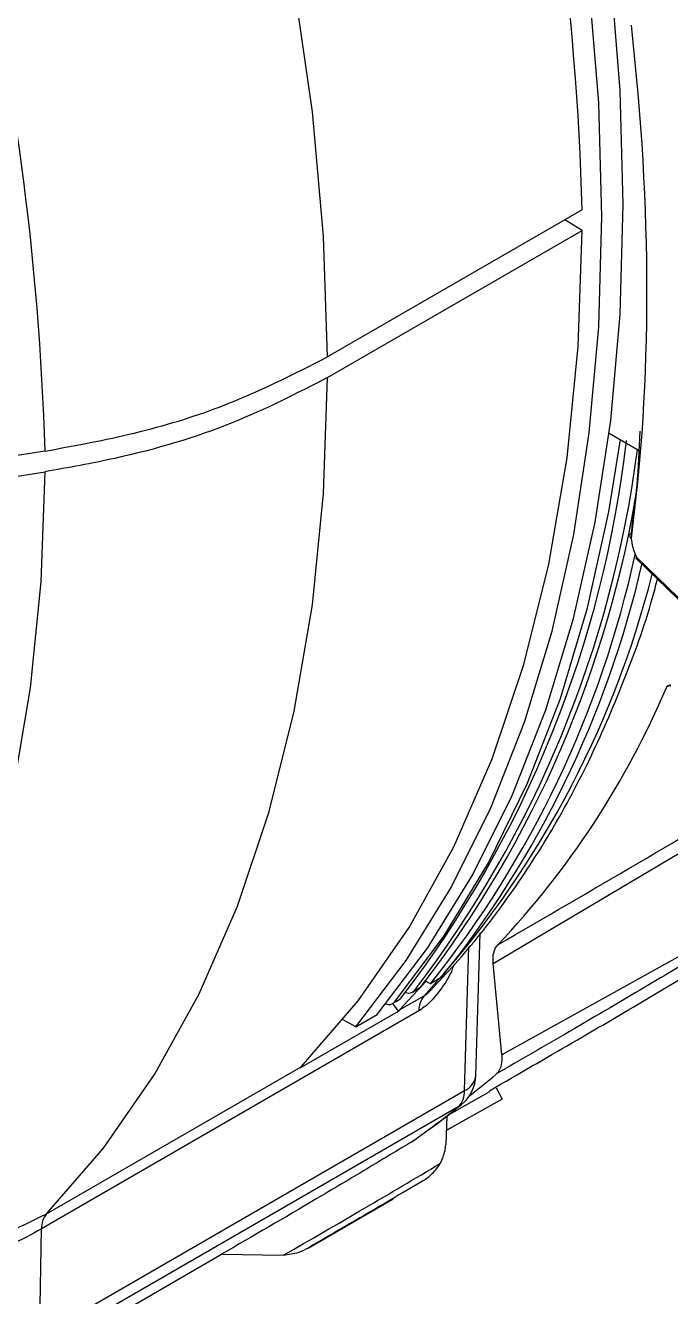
# Model space of a CAD drawing. Extents: x 11 to 120, y 2 to 94.
# Drawn here: x 89.489 to 90.513, y 71.172 to 73.188 of the extents above; entities that cross this region are included whole.
import ezdxf

# ---------------------------------------------------------------- set-up
doc = ezdxf.new("R2010")
doc.units = 0
doc.header["$MEASUREMENT"] = 0
doc.layers.add('OBJECT', color=7, linetype='CONTINUOUS')

msp = doc.modelspace()

# ---------------------------------------------------------------- linework, layer by layer
at = {"layer": 'OBJECT'}
for p, q in [((90.3727, 72.8954), (89.9687, 72.6622)), ((89.9687, 72.6295), (90.3727, 72.8628)), ((90.3727, 72.8628), (90.3451, 72.8795)), ((90.4153, 72.5415), (90.4629, 72.514)), ((89.5204, 72.5128), (89.4765, 72.506)), ((89.4765, 72.4733), (89.5204, 72.4801)), ((90.458, 72.3423), (90.6626, 72.1444)), ((90.6515, 72.1581), (90.4587, 72.3445)), ((90.5125, 72.1422), (90.5067, 72.1388)), ((90.2313, 71.7002), (90.8426, 72.063)), ((90.8653, 71.8999), (90.2449, 71.5555)), ((90.2037, 71.5227), (90.2105, 71.749)), ((90.186, 71.4985), (90.1925, 71.7265)), ((90.2449, 71.5555), (90.2313, 71.7002)), ((90.1488, 71.6778), (90.1318, 71.668)), ((90.0828, 71.6265), (90.1248, 71.672)), ((90.1036, 71.6548), (90.1141, 71.6609)), ((90.1064, 71.6572), (90.1169, 71.6632)), ((90.1243, 71.6723), (90.1318, 71.668)), ((90.0718, 71.6365), (90.0824, 71.6425)), ((90.0811, 71.6247), (90.0722, 71.6367)), ((90.0746, 71.6388), (90.0852, 71.6449)), ((90.0828, 71.6265), (90.1216, 71.6489)), ((90.1134, 71.625), (89.5147, 71.2794)), ((89.9252, 71.5345), (90.0812, 71.6246)), ((90.0132, 71.5995), (90.0471, 71.6191)), ((90.0828, 71.6265), (90.0811, 71.6247)), ((90.0811, 71.6247), (90.0812, 71.6246)), ((90.0132, 71.5995), (89.9934, 71.6109)), ((89.5229, 71.3033), (89.9269, 71.5365)), ((89.5121, 71.1095), (90.186, 71.4985)), ((90.1577, 71.4587), (90.2263, 71.4972)), ((90.2256, 71.4983), (90.244, 71.5091)), ((90.2362, 71.5027), (90.2454, 71.4849)), ((90.1759, 71.4729), (89.502, 71.0839)), ((90.2454, 71.4849), (90.1569, 71.4353)), ((90.1812, 71.4766), (90.1759, 71.4729)), ((90.1577, 71.458), (90.1561, 71.4127)), ((90.1569, 71.4351), (90.1651, 71.4399)), ((89.9377, 71.2489), (90.0726, 71.3267)), ((89.5121, 71.1095), (89.5147, 71.2794)), ((89.3477, 70.9776), (89.8006, 71.239)), ((89.8004, 71.2389), (89.8983, 71.2373))]:
    msp.add_line(p, q, dxfattribs=at)
at = {"layer": 'OBJECT', "flags": 128}
for points in [[(90.0471, 71.6191), (90.1272, 71.7244), (90.1987, 71.8404), (90.2613, 71.9665), (90.3147, 72.1023), (90.3587, 72.2471), (90.3931, 72.4003), (90.4178, 72.5614), (90.4326, 72.7296), (90.4376, 72.9042), (90.4326, 73.0846), (90.4178, 73.27), (90.3931, 73.4595), (90.3587, 73.6525), (90.3147, 73.8481), (90.2613, 74.0455), (90.1987, 74.2439), (90.1272, 74.4424), (90.0471, 74.6403)], [(90.0132, 71.5995), (90.0933, 71.7048), (90.1648, 71.8208), (90.2274, 71.9469), (90.2808, 72.0827), (90.3247, 72.2275), (90.3592, 72.3807), (90.3838, 72.5418), (90.3987, 72.71), (90.4036, 72.8847), (90.3987, 73.065), (90.3838, 73.2504), (90.3592, 73.4399), (90.3247, 73.6329), (90.2808, 73.8285), (90.2274, 74.0259), (90.1648, 74.2243), (90.0933, 74.4228), (90.0132, 74.6207)], [(89.9687, 72.6622), (89.9622, 72.8538), (89.9445, 73.0508), (89.9158, 73.2524), (89.8762, 73.4575), (89.8259, 73.6653), (89.7651, 73.8748), (89.6941, 74.0849), (89.6133, 74.2947), (89.5229, 74.5032)], [(89.9269, 71.5365), (90.0172, 71.6407), (90.0981, 71.7571), (90.1691, 71.8853), (90.2299, 72.0245), (90.2802, 72.1742), (90.3198, 72.3337), (90.3485, 72.5021), (90.3662, 72.6787), (90.3727, 72.8628)], [(89.5229, 71.3033), (89.6133, 71.4075), (89.6941, 71.5239), (89.7651, 71.6521), (89.8259, 71.7913), (89.8762, 71.941), (89.9158, 72.1004), (89.9445, 72.2689), (89.9622, 72.4455), (89.9687, 72.6295)], [(90.0746, 71.6388), (90.1535, 71.7441), (90.2238, 71.8597), (90.2854, 71.9853), (90.3379, 72.1204), (90.3812, 72.2643), (90.415, 72.4165), (90.4335, 72.531)], [(89.1007, 71.216), (89.1858, 71.316), (89.2619, 71.4275), (89.3287, 71.5499), (89.3859, 71.6828), (89.4333, 71.8254), (89.4706, 71.9772), (89.4976, 72.1374), (89.5142, 72.3053), (89.5204, 72.4801)], [(90.1169, 71.6632), (90.1153, 71.6617), (90.1141, 71.6609)], [(90.0852, 71.6449), (90.0836, 71.6434), (90.0824, 71.6425)]]:
    msp.add_lwpolyline(points, dxfattribs=at)
at = {"layer": 'OBJECT'}
for centre, radius, start, end in [((85.8092, 72.7649), 4.5653, 1.6388, 25.585), ((85.1186, 72.381), 4.4038, 1.7148, 25.2792), ((88.6618, 72.7354), 1.793, 322.5433, 353.417), ((88.6925, 72.7425), 1.7823, 322.4893, 352.6837), ((88.7252, 72.7365), 1.7574, 322.3607, 350.9366), ((90.458, 72.3782), 0.01, 172.4421, 180), ((90.4533, 72.3786), 0.00531, 120.2929, 170.4248), ((90.4539, 72.3792), 0.00587, 176.3134, 234.7478), ((90.458, 72.3782), 0.01, 180, 182.4655), ((90.4523, 72.3784), 0.00438, 187.4752, 245.8008), ((88.8499, 72.6973), 1.644, 321.2361, 347.7716), ((88.8754, 72.7019), 1.6341, 321.1916, 346.9626), ((88.9795, 72.6995), 1.5519, 317.3885, 345.752), ((89.2237, 72.6868), 1.3952, 316.6904, 336.8701), ((90.0976, 71.6651), 0.0118, 246.186, 317.8121), ((90.0659, 71.6468), 0.0118, 246.186, 317.8121), ((90.148, 71.6264), 0.0346, 139.6119, 182.4222), ((90.1421, 71.5247), 0.062, 309.1038, 358.3207), ((90.1735, 71.5267), 0.0308, 293.767, 352.4936), ((89.4608, 72.4336), 1.1947, 307.8385, 310.4418), ((90.1532, 71.4966), 0.0328, 313.6403, 3.298), ((89.4271, 72.3938), 1.1869, 304.5378, 309.112), ((89.5493, 71.2808), 0.0346, 139.6119, 182.4222)]:
    msp.add_arc(centre, radius, start, end, dxfattribs=at)
for centre, major_axis, ratio, start_param, end_param in [((88.2166, 74.2191), (-1.5577, 2.9995), 0.54529, 3.803221, 4.099553), ((90.4839, 72.3551), (-0.0231, 0.0444), 0.54529, 0.863818, 1.525649), ((90.1313, 71.5838), (0.0494, -0.0416), 0.566339, 3.102044, 3.171042), ((89.9497, 71.479), (-0.0134, 0.0629), 0.501611, 0.32389, 0.392888)]:
    msp.add_ellipse(centre, major_axis=major_axis, ratio=ratio, start_param=start_param, end_param=end_param, dxfattribs=at)
for points, knots in [([(89.5204, 72.5128), (89.5682, 72.5216), (89.665, 72.5393), (89.8203, 72.5868), (89.9138, 72.6343), (89.9687, 72.6622)], [0, 0, 0, 0, 0.287513, 0.581795, 1, 1, 1, 1]), ([(89.9687, 72.6295), (89.9198, 72.6044), (89.8184, 72.5523), (89.6617, 72.5052), (89.5576, 72.4867), (89.5204, 72.4801)], [0, 0, 0, 0, 0.375049, 0.776984, 1, 1, 1, 1]), ([(90.4506, 72.3832), (90.4513, 72.3882), (90.4545, 72.4131), (90.4611, 72.4653), (90.4634, 72.5154), (90.4647, 72.5443)], [0, 0, 0, 0, 0.09544, 0.477224, 1, 1, 1, 1]), ([(90.4587, 72.3445), (90.4587, 72.3445), (90.4585, 72.3442), (90.458, 72.3434), (90.4577, 72.3426), (90.458, 72.3424), (90.4581, 72.3424)], [0, 0, 0, 0, 0.024816, 0.292586, 0.805176, 1, 1, 1, 1]), ([(90.1324, 71.6581), (90.1453, 71.6716), (90.1864, 71.7151), (90.2504, 71.7958), (90.3214, 71.9033), (90.3845, 72.0199), (90.4387, 72.1459), (90.4745, 72.2428), (90.4894, 72.2998), (90.492, 72.3095)], [0, 0, 0, 0, 0.079561, 0.255471, 0.431725, 0.608505, 0.785788, 0.96351, 1, 1, 1, 1]), ([(90.5067, 72.1388), (90.5069, 72.1391), (90.5072, 72.1398), (90.5079, 72.1404), (90.5088, 72.1409), (90.5098, 72.1411), (90.5108, 72.1411), (90.5119, 72.1408), (90.5127, 72.1404), (90.513, 72.1403)], [0, 0, 0, 0, 0.1443771, 0.288714, 0.433066, 0.5774136, 0.7217669, 0.8591023, 1, 1, 1, 1]), ([(90.2389, 71.7299), (90.3127, 71.7727), (90.4603, 71.8584), (90.6534, 71.9727), (90.7723, 72.0446), (90.8183, 72.0724)], [0, 0, 0, 0, 0.380247, 0.760471, 1, 1, 1, 1]), ([(90.8653, 71.8999), (90.8219, 71.8734), (90.7367, 71.8212), (90.6084, 71.7439), (90.4808, 71.6677), (90.3561, 71.5942), (90.2746, 71.547), (90.2357, 71.5244)], [0, 0, 0, 0, 0.206023, 0.404822, 0.608638, 0.812834, 1, 1, 1, 1]), ([(90.244, 71.5091), (90.33, 71.5588), (90.5122, 71.6642), (90.6914, 71.7746), (90.786, 71.8329)], [0, 0, 0, 0, 0.47183, 1, 1, 1, 1]), ([(90.2313, 71.7002), (90.2312, 71.7035), (90.2308, 71.7123), (90.2334, 71.7228), (90.2374, 71.7279), (90.2389, 71.7299)], [0, 0, 0, 0, 0.263885, 0.7231, 1, 1, 1, 1]), ([(90.1686, 71.6969), (90.1679, 71.6949), (90.1641, 71.6829), (90.1504, 71.6617), (90.1321, 71.6378), (90.1188, 71.6287), (90.1134, 71.625)], [0, 0, 0, 0, 0.069376, 0.414955, 0.763408, 1, 1, 1, 1]), ([(90.1216, 71.6489), (90.1235, 71.6501), (90.1273, 71.6526), (90.1308, 71.6563), (90.1325, 71.658)], [0, 0, 0, 0, 0.519856, 1, 1, 1, 1]), ([(90.2449, 71.5555), (90.2449, 71.5499), (90.2451, 71.5388), (90.2406, 71.5291), (90.2367, 71.5254), (90.2357, 71.5244)], [0, 0, 0, 0, 0.425025, 0.850048, 1, 1, 1, 1]), ([(90.1023, 71.4175), (90.1204, 71.4303), (90.1472, 71.4493), (90.1729, 71.4699), (90.1812, 71.4766)], [0, 0, 0, 0, 0.674955, 1, 1, 1, 1]), ([(90.1, 71.4161), (90.0752, 71.4011), (90.0255, 71.3711), (89.9258, 71.3118), (89.8505, 71.268), (89.8004, 71.2389)], [0, 0, 0, 0, 0.250124, 0.500247, 1, 1, 1, 1]), ([(90.1475, 71.383), (90.1505, 71.3899), (90.155, 71.3999), (90.1558, 71.4096), (90.1561, 71.4127)], [0, 0, 0, 0, 0.681912, 1, 1, 1, 1]), ([(89.8983, 71.2373), (89.9412, 71.262), (90.0246, 71.3101), (90.1074, 71.3592), (90.1475, 71.383)], [0, 0, 0, 0, 0.515589, 1, 1, 1, 1]), ([(90.1202, 71.3557), (90.1202, 71.3558), (90.1254, 71.359), (90.136, 71.3666), (90.1435, 71.3773), (90.1475, 71.383)], [0, 0, 0, 0, 0.0055, 0.474179, 1, 1, 1, 1]), ([(90.1202, 71.3557), (90.1032, 71.3456), (90.0426, 71.3097), (89.9816, 71.2744), (89.9378, 71.2489)], [0, 0, 0, 0, 0.2808138, 1, 1, 1, 1]), ([(89.1073, 71.2154), (89.1546, 71.2139), (89.2505, 71.2108), (89.3923, 71.2391), (89.4784, 71.2814), (89.5229, 71.3033)], [0, 0, 0, 0, 0.319145, 0.647516, 1, 1, 1, 1]), ([(89.5147, 71.2794), (89.5147, 71.2794), (89.4833, 71.2612), (89.4172, 71.23), (89.3126, 71.2009), (89.2031, 71.1858), (89.1319, 71.1935), (89.0934, 71.1935), (89.0934, 71.1935)], [0, 0, 0, 0, 0.0000045, 0.2546803, 0.5093557, 0.7546737, 0.9999956, 1, 1, 1, 1]), ([(89.9378, 71.2489), (89.9378, 71.2489), (89.933, 71.2462), (89.9206, 71.2399), (89.9066, 71.2383), (89.8983, 71.2373)], [0, 0, 0, 0, 0.004832, 0.40487, 1, 1, 1, 1])]:
    msp.add_open_spline(points, degree=3, knots=knots, dxfattribs=at)

doc.saveas('drawing.dxf')
